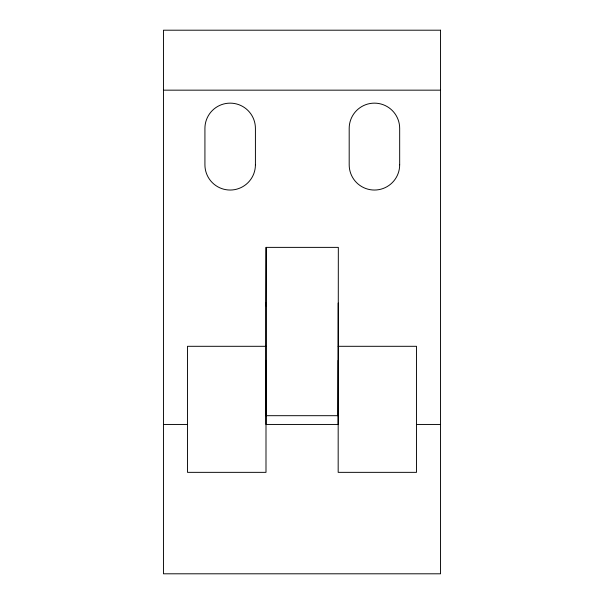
<?xml version="1.0" encoding="UTF-8"?>
<svg xmlns="http://www.w3.org/2000/svg" width="604" height="604" viewBox="0 0 604 604"><rect width="100%" height="100%" fill="white"/><g stroke="black" fill="none" stroke-linecap="round" stroke-linejoin="round"><path stroke-width="0.91" d="M266.024 305.828L266.198 247.376M266.024 360.369L265.994 424.446L338.172 424.446L338.331 247.376L266.009 247.376L265.971 415.688L338.066 415.688L338.195 360.369M163.45 90.162L440.55 90.162M265.994 346.303L187.497 346.303L187.497 472.351L265.994 472.351L266.024 303.042M338.172 346.303L416.503 346.303L416.503 472.351L338.172 472.351L338.195 303.042M163.45 424.446L187.497 424.446M416.503 424.446L440.55 424.446M440.55 30.2L163.45 30.2L163.45 573.8L440.55 573.8L440.55 30.2M399.674 164.794L399.674 128.388A25.247 25.247 0 0 0 374.427 103.141A25.247 25.247 0 0 0 349.188 128.388L349.188 164.794A25.247 25.247 0 0 0 374.427 190.041A25.247 25.247 0 0 0 399.674 164.794M255.417 164.794L255.417 128.388A25.247 25.247 0 0 0 230.169 103.141A25.247 25.247 0 0 0 204.922 128.388L204.922 164.794A25.247 25.247 0 0 0 230.169 190.041A25.247 25.247 0 0 0 255.417 164.794"/></g></svg>
